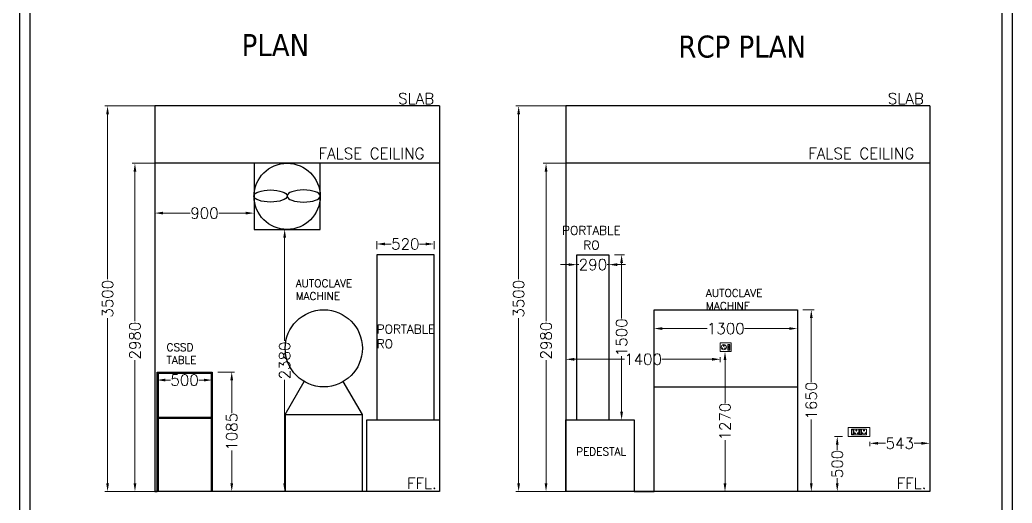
# Model space of a CAD drawing. Header units: millimetres. Extents: x 3552052 to 4144896, y -707811 to -630695.
# Drawn here: x 3831618 to 3840618, y -690760 to -686372 of the extents above; entities that cross this region are included whole.
import ezdxf

# ---------------------------------------------------------------- set-up
doc = ezdxf.new("R2010")
doc.units = ezdxf.units.MM
doc.header["$LTSCALE"] = 6
doc.header["$MEASUREMENT"] = 0
doc.layers.get('0').update_dxf_attribs({"linetype": 'CONTINUOUS', "lineweight": 0})
doc.layers.get('Defpoints').update_dxf_attribs({"linetype": 'CONTINUOUS', "lineweight": 0})
for name, color, linetype, lineweight in [('ELE-2NOS OF 6-16 RAW POWER SOCKET', 1, 'CONTINUOUS', 0), ('ELE-4M RAW P.SB', 40, 'CONTINUOUS', 0), ('ELE-4M UPS P.SB', 3, 'CONTINUOUS', 0), ('ELE-EXHAUST FAN', 10, 'CONTINUOUS', 0), ('ELE-SOCKET NMBERING', 7, 'CONTINUOUS', 9), ('EQP', 6, 'CONTINUOUS', 0), ('MEP_HVAC_RA_DUCT', 1, 'CONTINUOUS', 0), ('MEP_HVAC_TEXT', 7, 'CONTINUOUS', 0)]:
    doc.layers.add(name, color=color, linetype=linetype, lineweight=lineweight)
doc.styles.add('Annotation', font='tahoma.ttf')
doc.styles.add('ROMANS', font='romans.shx')
doc.styles.get("Standard").update_dxf_attribs({"font": 'SIMPLEX'})
doc.dimstyles.new('AEPL1', dxfattribs={"dimtxt": 100, "dimasz": 75, "dimexe": 25, "dimexo": 50, "dimtad": 0, "dimdec": 0, "dimtxsty": 'ROMANS', "dimcen": 2.5, "dimclrd": 7, "dimclre": 7, "dimclrt": 7, "dimadec": 0, "dimazin": 0, "dimtfac": 1, "dimtdec": 0, "dimtmove": 0, "dimatfit": 3, "dimfxl": 1, "dimlwd": 0, "dimlwe": 0, "dimarcsym": 0})

# ---------------------------------------------------------------- blocks, each defined once
blk = doc.blocks.new('*D332')
at = {"layer": 'Defpoints', "color": 0, "transparency": 16777216}
for p in [(3832661.6, -687674), (3833049.4, -687674), (3833041.3, -690654)]:
    blk.add_point(p, dxfattribs=at)
at = {"layer": 'ELE-4M UPS P.SB', "color": 7, "lineweight": 0, "transparency": 16777216}
for p, q in [((3832999.4, -687674), (3832636.6, -687674)), ((3832661.6, -687749), (3832661.6, -689107.2)), ((3832661.6, -690579), (3832661.6, -689460.8)), ((3832991.3, -690654), (3832636.6, -690654))]:
    blk.add_line(p, q, dxfattribs=at)
at = {"layer": 'ELE-4M UPS P.SB', "color": 7, "transparency": 16777216}
for points in [[(3832649.1, -687749), (3832674.1, -687749), (3832661.6, -687674)], [(3832649.1, -690579), (3832674.1, -690579), (3832661.6, -690654)]]:
    blk.add_solid(points, dxfattribs=at)
at = {"layer": 'ELE-4M UPS P.SB', "color": 7, "lineweight": -3, "transparency": 16777216, "insert": (3832661.6, -689284), "char_height": 100, "attachment_point": 5, "rotation": 90, "style": 'ROMANS'}
blk.add_mtext('2980', dxfattribs=at)
blk = doc.blocks.new('*D333')
at = {"layer": 'Defpoints', "color": 0, "transparency": 16777216}
for p in [(3832413.2, -687154), (3833087.7, -687154), (3833041.3, -690654)]:
    blk.add_point(p, dxfattribs=at)
at = {"layer": 'ELE-4M UPS P.SB', "color": 7, "lineweight": 0, "transparency": 16777216}
for p, q in [((3833037.7, -687154), (3832388.2, -687154)), ((3832413.2, -687229), (3832413.2, -688727.2)), ((3832413.2, -690579), (3832413.2, -689080.8)), ((3832991.3, -690654), (3832388.2, -690654))]:
    blk.add_line(p, q, dxfattribs=at)
at = {"layer": 'ELE-4M UPS P.SB', "color": 7, "transparency": 16777216}
for points in [[(3832400.7, -687229), (3832425.7, -687229), (3832413.2, -687154)], [(3832400.7, -690579), (3832425.7, -690579), (3832413.2, -690654)]]:
    blk.add_solid(points, dxfattribs=at)
at = {"layer": 'ELE-4M UPS P.SB', "color": 7, "lineweight": -3, "transparency": 16777216, "insert": (3832413.2, -688904), "char_height": 100, "attachment_point": 5, "rotation": 90, "style": 'ROMANS'}
blk.add_mtext('3500', dxfattribs=at)
blk = doc.blocks.new('*D334')
at = {"layer": 'Defpoints', "color": 0, "transparency": 16777216}
for p in [(3834029.9, -688274), (3834019.4, -690654), (3834029.9, -690654)]:
    blk.add_point(p, dxfattribs=at)
at = {"layer": 'ELE-4M UPS P.SB', "color": 7, "lineweight": 0, "transparency": 16777216}
for p, q in [((3833979.9, -688274), (3833994.4, -688274)), ((3834019.4, -688349), (3834019.4, -689287.2)), ((3834019.4, -690579), (3834019.4, -689640.8)), ((3833979.9, -690654), (3833994.4, -690654))]:
    blk.add_line(p, q, dxfattribs=at)
at = {"layer": 'ELE-4M UPS P.SB', "color": 7, "transparency": 16777216}
for points in [[(3834006.9, -688349), (3834031.9, -688349), (3834019.4, -688274)], [(3834006.9, -690579), (3834031.9, -690579), (3834019.4, -690654)]]:
    blk.add_solid(points, dxfattribs=at)
at = {"layer": 'ELE-4M UPS P.SB', "color": 7, "lineweight": -3, "transparency": 16777216, "insert": (3834019.4, -689464), "char_height": 100, "attachment_point": 5, "rotation": 90, "style": 'ROMANS'}
blk.add_mtext('2380', dxfattribs=at)
blk = doc.blocks.new('*D335')
at = {"layer": 'Defpoints', "color": 0, "transparency": 16777216}
for p in [(3832841.9, -688126.4), (3832841.9, -688174), (3833741.9, -688174)]:
    blk.add_point(p, dxfattribs=at)
at = {"layer": 'ELE-4M UPS P.SB', "color": 7, "lineweight": 0, "transparency": 16777216}
for p, q in [((3832841.9, -688124), (3832841.9, -688101.4)), ((3832916.9, -688126.4), (3833162.7, -688126.4)), ((3833666.9, -688126.4), (3833421.1, -688126.4)), ((3833741.9, -688124), (3833741.9, -688101.4))]:
    blk.add_line(p, q, dxfattribs=at)
at = {"layer": 'ELE-4M UPS P.SB', "color": 7, "transparency": 16777216}
for points in [[(3832916.9, -688113.9), (3832916.9, -688138.9), (3832841.9, -688126.4)], [(3833666.9, -688113.9), (3833666.9, -688138.9), (3833741.9, -688126.4)]]:
    blk.add_solid(points, dxfattribs=at)
at = {"layer": 'ELE-4M UPS P.SB', "color": 7, "lineweight": -3, "transparency": 16777216, "insert": (3833291.9, -688126.4), "char_height": 100, "attachment_point": 5, "style": 'ROMANS'}
blk.add_mtext('900', dxfattribs=at)
blk = doc.blocks.new('*D336')
at = {"layer": 'Defpoints', "color": 0, "transparency": 16777216}
for p in [(3836390.1, -687674), (3836777.8, -687674), (3836769.8, -690654)]:
    blk.add_point(p, dxfattribs=at)
at = {"layer": 'ELE-4M UPS P.SB', "color": 7, "lineweight": 0, "transparency": 16777216}
for p, q in [((3836727.8, -687674), (3836365.1, -687674)), ((3836390.1, -687749), (3836390.1, -689107.2)), ((3836390.1, -690579), (3836390.1, -689460.8)), ((3836719.8, -690654), (3836365.1, -690654))]:
    blk.add_line(p, q, dxfattribs=at)
at = {"layer": 'ELE-4M UPS P.SB', "color": 7, "transparency": 16777216}
for points in [[(3836377.6, -687749), (3836402.6, -687749), (3836390.1, -687674)], [(3836377.6, -690579), (3836402.6, -690579), (3836390.1, -690654)]]:
    blk.add_solid(points, dxfattribs=at)
at = {"layer": 'ELE-4M UPS P.SB', "color": 7, "lineweight": -3, "transparency": 16777216, "insert": (3836390.1, -689284), "char_height": 100, "attachment_point": 5, "rotation": 90, "style": 'ROMANS'}
blk.add_mtext('2980', dxfattribs=at)
blk = doc.blocks.new('*D337')
at = {"layer": 'Defpoints', "color": 0, "transparency": 16777216}
for p in [(3836141.6, -687154), (3836816.2, -687154), (3836769.8, -690654)]:
    blk.add_point(p, dxfattribs=at)
at = {"layer": 'ELE-4M UPS P.SB', "color": 7, "lineweight": 0, "transparency": 16777216}
for p, q in [((3836766.2, -687154), (3836116.6, -687154)), ((3836141.6, -687229), (3836141.6, -688727.2)), ((3836141.6, -690579), (3836141.6, -689080.8)), ((3836719.8, -690654), (3836116.6, -690654))]:
    blk.add_line(p, q, dxfattribs=at)
at = {"layer": 'ELE-4M UPS P.SB', "color": 7, "transparency": 16777216}
for points in [[(3836129.1, -687229), (3836154.1, -687229), (3836141.6, -687154)], [(3836129.1, -690579), (3836154.1, -690579), (3836141.6, -690654)]]:
    blk.add_solid(points, dxfattribs=at)
at = {"layer": 'ELE-4M UPS P.SB', "color": 7, "lineweight": -3, "transparency": 16777216, "insert": (3836141.6, -688904), "char_height": 100, "attachment_point": 5, "rotation": 90, "style": 'ROMANS'}
blk.add_mtext('3500', dxfattribs=at)
blk = doc.blocks.new('DFFFF')
at = {"layer": 'ELE-4M RAW P.SB', "color": 1, "ltscale": 10}
for centre, radius, start, end in [((3670025.5, -712021.5), 3.1, 5.26891, 272.51003), ((3670027.9, -712023.6), 2.5, 202.68381, 75.09514), ((3670038.7, -711998.1), 3.6, 307.15837, 232.84163), ((3670038.7, -712001.7), 2.29, 161.40312, 18.59688), ((3670049.4, -712023.6), 2.5, 104.90486, 337.31619), ((3670051.9, -712021.5), 3.1, 267.48997, 174.73109)]:
    blk.add_arc(centre, radius, start, end, dxfattribs=at)
at = {"layer": 'ELE-4M UPS P.SB', "color": 1, "linetype": 'ByBlock'}
for p, q in [((3670074.8, -711986.6), (3670077.8, -711989.6)), ((3670089.6, -711989.6), (3670092.6, -711986.6)), ((3670077.8, -712034.1), (3670074.8, -712037.1)), ((3670089.6, -712034.1), (3670092.6, -712037.1))]:
    blk.add_line(p, q, dxfattribs=at)
for points in [[(3670007.3, -711971.8), (3670107.3, -711971.8), (3670107.3, -712051.8), (3670007.3, -712051.8)], [(3670074.8, -711986.6), (3670092.6, -711986.6), (3670092.6, -712037.1), (3670074.8, -712037.1)], [(3670077.8, -711989.6), (3670089.6, -711989.6), (3670089.6, -712034.1), (3670077.8, -712034.1)], [(3670081.8, -712019.1), (3670085.6, -712019.1), (3670085.6, -712004.5), (3670081.8, -712004.5)]]:
    blk.add_lwpolyline(points, close=True, dxfattribs=at)
blk.add_circle((3670038.7, -712011.8), 23.5, dxfattribs=at)
blk = doc.blocks.new('RTUH 6U')
at = {"layer": 'ELE-2NOS OF 6-16 RAW POWER SOCKET', "color": 30, "lineweight": 0, "ltscale": 300}
for p, q in [((-312, -26), (-227, -26)), ((-312, -124), (-312, -26)), ((-227, -124), (-312, -124)), ((-227, -26), (-227, -124)), ((-187, -26), (-221, -26)), ((-221, -26), (-221, -124)), ((-187, -124), (-221, -124)), ((-221, -124), (-187, -124)), ((-190, -37), (-218, -37)), ((-218, -37), (-218, -113)), ((-190, -40), (-218, -40)), ((-218, -113), (-190, -113)), ((-190, -113), (-190, -37)), ((-187, -124), (-187, -26)), ((-187, -124), (-187, -26)), ((-181, -124), (-181, -26)), ((-181, -26), (-96, -26)), ((-96, -124), (-181, -124)), ((-96, -26), (-96, -124)), ((-57, -26), (-91, -26)), ((-91, -26), (-91, -124)), ((-57, -124), (-91, -124)), ((-91, -124), (-57, -124)), ((-60, -37), (-88, -37)), ((-88, -37), (-88, -113)), ((-60, -40), (-88, -40)), ((-88, -113), (-60, -113)), ((-60, -113), (-60, -37)), ((-57, -124), (-57, -26)), ((-57, -124), (-57, -26))]:
    blk.add_line(p, q, dxfattribs=at)
blk.add_lwpolyline([(0, 0), (-368, 0), (-368, -150), (0, -150)], close=True, dxfattribs=at)
for centre, radius, start, end in [((-293, -56), 5.7, 87.49, 354.7311), ((-289, -52), 4.6, 284.9049, 157.3162), ((-269, -99), 6.62, 127.1584, 52.8416), ((-269, -92), 4.22, 341.4031, 198.5969), ((-249, -52), 4.6, 22.6838, 255.0951), ((-245, -56), 5.7, 185.2689, 92.51), ((-163, -56), 5.7, 87.49, 354.7311), ((-159, -52), 4.6, 284.9049, 157.3162), ((-139, -99), 6.62, 127.1584, 52.8416), ((-139, -92), 4.22, 341.4031, 198.5969), ((-119, -52), 4.6, 22.6838, 255.0951), ((-115, -56), 5.7, 185.2689, 92.51)]:
    blk.add_arc(centre, radius, start, end, dxfattribs=at)
blk = doc.blocks.new('*D339')
at = {"layer": 'Defpoints', "color": 0, "transparency": 16777216}
for p in [(3836570.3, -689384), (3837970.3, -689384), (3836570.3, -689453.5)]:
    blk.add_point(p, dxfattribs=at)
at = {"layer": 'ELE-4M UPS P.SB', "color": 7, "lineweight": 0, "transparency": 16777216}
for p, q in [((3836570.3, -689434), (3836570.3, -689478.5)), ((3836645.3, -689453.5), (3837100.7, -689453.5)), ((3837895.3, -689453.5), (3837440, -689453.5)), ((3837970.3, -689434), (3837970.3, -689478.5))]:
    blk.add_line(p, q, dxfattribs=at)
at = {"layer": 'ELE-4M UPS P.SB', "color": 7, "transparency": 16777216}
for points in [[(3836645.3, -689441), (3836645.3, -689466), (3836570.3, -689453.5)], [(3837895.3, -689441), (3837895.3, -689466), (3837970.3, -689453.5)]]:
    blk.add_solid(points, dxfattribs=at)
at = {"layer": 'ELE-4M UPS P.SB', "color": 7, "lineweight": -3, "transparency": 16777216, "insert": (3837270.3, -689453.5), "char_height": 100, "attachment_point": 5, "style": 'ROMANS'}
blk.add_mtext('1400', dxfattribs=at)
blk = doc.blocks.new('*D340')
at = {"layer": 'Defpoints', "color": 0, "transparency": 16777216}
for p in [(3838070.3, -689384), (3838013.2, -690654), (3838070.3, -690654)]:
    blk.add_point(p, dxfattribs=at)
at = {"layer": 'ELE-4M UPS P.SB', "color": 7, "lineweight": 0, "transparency": 16777216}
for p, q in [((3838020.3, -689384), (3837988.2, -689384)), ((3838013.2, -689459), (3838013.2, -689849.3)), ((3838013.2, -690579), (3838013.2, -690188.7)), ((3838020.3, -690654), (3837988.2, -690654))]:
    blk.add_line(p, q, dxfattribs=at)
at = {"layer": 'ELE-4M UPS P.SB', "color": 7, "transparency": 16777216}
for points in [[(3838000.7, -689459), (3838025.7, -689459), (3838013.2, -689384)], [(3838000.7, -690579), (3838025.7, -690579), (3838013.2, -690654)]]:
    blk.add_solid(points, dxfattribs=at)
at = {"layer": 'ELE-4M UPS P.SB', "color": 7, "lineweight": -3, "transparency": 16777216, "insert": (3838013.2, -690019), "char_height": 100, "attachment_point": 5, "rotation": 90, "style": 'ROMANS'}
blk.add_mtext('1270', dxfattribs=at)
blk = doc.blocks.new('*D341')
at = {"layer": 'Defpoints', "color": 0, "transparency": 16777216}
for p in [(3839326.9, -690154), (3839870.3, -690154), (3839870.3, -690216.2)]:
    blk.add_point(p, dxfattribs=at)
at = {"layer": 'ELE-4M UPS P.SB', "color": 7, "lineweight": 0, "transparency": 16777216}
for p, q in [((3839326.9, -690204), (3839326.9, -690241.2)), ((3839870.3, -690204), (3839870.3, -690241.2)), ((3839401.9, -690216.2), (3839469.4, -690216.2)), ((3839795.3, -690216.2), (3839727.8, -690216.2))]:
    blk.add_line(p, q, dxfattribs=at)
at = {"layer": 'ELE-4M UPS P.SB', "color": 7, "transparency": 16777216}
for points in [[(3839401.9, -690203.7), (3839401.9, -690228.7), (3839326.9, -690216.2)], [(3839795.3, -690203.7), (3839795.3, -690228.7), (3839870.3, -690216.2)]]:
    blk.add_solid(points, dxfattribs=at)
at = {"layer": 'ELE-4M UPS P.SB', "color": 7, "lineweight": -3, "transparency": 16777216, "insert": (3839598.6, -690216.2), "char_height": 100, "attachment_point": 5, "style": 'ROMANS'}
blk.add_mtext('543', dxfattribs=at)
blk = doc.blocks.new('*D342')
at = {"layer": 'Defpoints', "color": 0, "transparency": 16777216}
for p in [(3839130.3, -690154), (3839031.3, -690654), (3839130.3, -690654)]:
    blk.add_point(p, dxfattribs=at)
at = {"layer": 'ELE-4M UPS P.SB', "color": 7, "lineweight": 0, "transparency": 16777216}
for p, q in [((3839080.3, -690154), (3839006.3, -690154)), ((3839031.3, -690229), (3839031.3, -690274.8)), ((3839031.3, -690579), (3839031.3, -690533.2)), ((3839080.3, -690654), (3839006.3, -690654))]:
    blk.add_line(p, q, dxfattribs=at)
at = {"layer": 'ELE-4M UPS P.SB', "color": 7, "transparency": 16777216}
for points in [[(3839018.8, -690229), (3839043.8, -690229), (3839031.3, -690154)], [(3839018.8, -690579), (3839043.8, -690579), (3839031.3, -690654)]]:
    blk.add_solid(points, dxfattribs=at)
at = {"layer": 'ELE-4M UPS P.SB', "color": 7, "lineweight": -3, "transparency": 16777216, "insert": (3839031.3, -690404), "char_height": 100, "attachment_point": 5, "rotation": 90, "style": 'ROMANS'}
blk.add_mtext('500', dxfattribs=at)
blk = doc.blocks.new('*D618')
at = {"layer": 'Defpoints', "color": 0, "transparency": 16777216}
for p in [(3838670.3, -689004), (3838670.3, -690654), (3838795.8, -690654)]:
    blk.add_point(p, dxfattribs=at)
at = {"layer": 'MEP_HVAC_TEXT', "color": 7, "lineweight": 0, "transparency": 16777216}
for p, q in [((3838720.3, -689004), (3838820.8, -689004)), ((3838795.8, -689079), (3838795.8, -689659.3)), ((3838795.8, -690579), (3838795.8, -689998.7)), ((3838720.3, -690654), (3838820.8, -690654))]:
    blk.add_line(p, q, dxfattribs=at)
at = {"layer": 'MEP_HVAC_TEXT', "color": 7, "transparency": 16777216}
for points in [[(3838783.3, -689079), (3838808.3, -689079), (3838795.8, -689004)], [(3838783.3, -690579), (3838808.3, -690579), (3838795.8, -690654)]]:
    blk.add_solid(points, dxfattribs=at)
at = {"layer": 'MEP_HVAC_TEXT', "color": 7, "lineweight": -3, "transparency": 16777216, "insert": (3838795.8, -689829), "char_height": 100, "attachment_point": 5, "rotation": 90, "style": 'ROMANS'}
blk.add_mtext('1650', dxfattribs=at)
blk = doc.blocks.new('*D619')
at = {"layer": 'Defpoints', "color": 0, "transparency": 16777216}
for p in [(3837370.3, -689004), (3838670.3, -689004), (3838670.3, -689174.5)]:
    blk.add_point(p, dxfattribs=at)
at = {"layer": 'MEP_HVAC_TEXT', "color": 7, "lineweight": 0, "transparency": 16777216}
for p, q in [((3837370.3, -689054), (3837370.3, -689199.5)), ((3838670.3, -689054), (3838670.3, -689199.5)), ((3837445.3, -689174.5), (3837850.7, -689174.5)), ((3838595.3, -689174.5), (3838190, -689174.5))]:
    blk.add_line(p, q, dxfattribs=at)
at = {"layer": 'MEP_HVAC_TEXT', "color": 7, "transparency": 16777216}
for points in [[(3837445.3, -689162), (3837445.3, -689187), (3837370.3, -689174.5)], [(3838595.3, -689162), (3838595.3, -689187), (3838670.3, -689174.5)]]:
    blk.add_solid(points, dxfattribs=at)
at = {"layer": 'MEP_HVAC_TEXT', "color": 7, "lineweight": -3, "transparency": 16777216, "insert": (3838020.3, -689174.5), "char_height": 100, "attachment_point": 5, "style": 'ROMANS'}
blk.add_mtext('1300', dxfattribs=at)
blk = doc.blocks.new('*D620')
at = {"layer": 'Defpoints', "color": 0, "transparency": 16777216}
for p in [(3836670.3, -688504), (3836960.3, -688504), (3836960.3, -688594.3)]:
    blk.add_point(p, dxfattribs=at)
at = {"layer": 'MEP_HVAC_TEXT', "color": 7, "lineweight": 0, "transparency": 16777216}
for p, q in [((3836670.3, -688554), (3836670.3, -688619.3)), ((3836960.3, -688554), (3836960.3, -688619.3)), ((3836595.3, -688594.3), (3836520.3, -688594.3)), ((3836670.3, -688594.3), (3836686.1, -688594.3)), ((3836960.3, -688594.3), (3836944.5, -688594.3)), ((3837035.3, -688594.3), (3837110.3, -688594.3))]:
    blk.add_line(p, q, dxfattribs=at)
at = {"layer": 'MEP_HVAC_TEXT', "color": 7, "transparency": 16777216}
for points in [[(3836595.3, -688581.8), (3836595.3, -688606.8), (3836670.3, -688594.3)], [(3837035.3, -688581.8), (3837035.3, -688606.8), (3836960.3, -688594.3)]]:
    blk.add_solid(points, dxfattribs=at)
at = {"layer": 'MEP_HVAC_TEXT', "color": 7, "lineweight": -3, "transparency": 16777216, "insert": (3836815.3, -688594.3), "char_height": 100, "attachment_point": 5, "style": 'ROMANS'}
blk.add_mtext('290', dxfattribs=at)
blk = doc.blocks.new('*D621')
at = {"layer": 'Defpoints', "color": 0, "transparency": 16777216}
for p in [(3836960.3, -688504), (3836960.3, -690004), (3837075.4, -690004)]:
    blk.add_point(p, dxfattribs=at)
at = {"layer": 'MEP_HVAC_TEXT', "color": 7, "lineweight": 0, "transparency": 16777216}
for p, q in [((3837010.3, -688504), (3837100.4, -688504)), ((3837075.4, -688579), (3837075.4, -689084.3)), ((3837075.4, -689929), (3837075.4, -689423.7)), ((3837010.3, -690004), (3837100.4, -690004))]:
    blk.add_line(p, q, dxfattribs=at)
at = {"layer": 'MEP_HVAC_TEXT', "color": 7, "transparency": 16777216}
for points in [[(3837062.9, -688579), (3837087.9, -688579), (3837075.4, -688504)], [(3837062.9, -689929), (3837087.9, -689929), (3837075.4, -690004)]]:
    blk.add_solid(points, dxfattribs=at)
at = {"layer": 'MEP_HVAC_TEXT', "color": 7, "lineweight": -3, "transparency": 16777216, "insert": (3837075.4, -689254), "char_height": 100, "attachment_point": 5, "rotation": 90, "style": 'ROMANS'}
blk.add_mtext('1500', dxfattribs=at)
blk = doc.blocks.new('*D622')
at = {"layer": 'Defpoints', "color": 0, "transparency": 16777216}
for p in [(3835373.9, -688407), (3834853.9, -688504), (3835373.9, -688504)]:
    blk.add_point(p, dxfattribs=at)
at = {"layer": 'MEP_HVAC_TEXT', "color": 7, "lineweight": 0, "transparency": 16777216}
for p, q in [((3834853.9, -688454), (3834853.9, -688382)), ((3834928.9, -688407), (3834984.7, -688407)), ((3835298.9, -688407), (3835243.1, -688407)), ((3835373.9, -688454), (3835373.9, -688382))]:
    blk.add_line(p, q, dxfattribs=at)
at = {"layer": 'MEP_HVAC_TEXT', "color": 7, "transparency": 16777216}
for points in [[(3834928.9, -688394.5), (3834928.9, -688419.5), (3834853.9, -688407)], [(3835298.9, -688394.5), (3835298.9, -688419.5), (3835373.9, -688407)]]:
    blk.add_solid(points, dxfattribs=at)
at = {"layer": 'MEP_HVAC_TEXT', "color": 7, "lineweight": -3, "transparency": 16777216, "insert": (3835113.9, -688407), "char_height": 100, "attachment_point": 5, "style": 'ROMANS'}
blk.add_mtext('520', dxfattribs=at)
blk = doc.blocks.new('*D623')
at = {"layer": 'Defpoints', "color": 0, "transparency": 16777216}
for p in [(3832861.9, -689569), (3833361.9, -689569), (3833361.9, -689642)]:
    blk.add_point(p, dxfattribs=at)
at = {"layer": 'MEP_HVAC_TEXT', "color": 7, "lineweight": 0, "transparency": 16777216}
for p, q in [((3832861.9, -689619), (3832861.9, -689667)), ((3832936.9, -689642), (3832982.7, -689642)), ((3833286.9, -689642), (3833241.1, -689642)), ((3833361.9, -689619), (3833361.9, -689667))]:
    blk.add_line(p, q, dxfattribs=at)
at = {"layer": 'MEP_HVAC_TEXT', "color": 7, "transparency": 16777216}
for points in [[(3832936.9, -689629.5), (3832936.9, -689654.5), (3832861.9, -689642)], [(3833286.9, -689629.5), (3833286.9, -689654.5), (3833361.9, -689642)]]:
    blk.add_solid(points, dxfattribs=at)
at = {"layer": 'MEP_HVAC_TEXT', "color": 7, "lineweight": -3, "transparency": 16777216, "insert": (3833111.9, -689642), "char_height": 100, "attachment_point": 5, "style": 'ROMANS'}
blk.add_mtext('500', dxfattribs=at)
blk = doc.blocks.new('*D624')
at = {"layer": 'Defpoints', "color": 0, "transparency": 16777216}
for p in [(3833361.9, -689569), (3833361.9, -690654), (3833539.4, -690654)]:
    blk.add_point(p, dxfattribs=at)
at = {"layer": 'MEP_HVAC_TEXT', "color": 7, "lineweight": 0, "transparency": 16777216}
for p, q in [((3833411.9, -689569), (3833564.4, -689569)), ((3833539.4, -689644), (3833539.4, -689941.8)), ((3833539.4, -690579), (3833539.4, -690281.2)), ((3833411.9, -690654), (3833564.4, -690654))]:
    blk.add_line(p, q, dxfattribs=at)
at = {"layer": 'MEP_HVAC_TEXT', "color": 7, "transparency": 16777216}
for points in [[(3833526.9, -689644), (3833551.9, -689644), (3833539.4, -689569)], [(3833526.9, -690579), (3833551.9, -690579), (3833539.4, -690654)]]:
    blk.add_solid(points, dxfattribs=at)
at = {"layer": 'MEP_HVAC_TEXT', "color": 7, "lineweight": -3, "transparency": 16777216, "insert": (3833539.4, -690111.5), "char_height": 100, "attachment_point": 5, "rotation": 90, "style": 'ROMANS'}
blk.add_mtext('1085', dxfattribs=at)

msp = doc.modelspace()

# ---------------------------------------------------------------- linework, layer by layer
at = {"color": 7, "lineweight": 30}
for points in [[(3840617.6, -681747.6), (3840617.6, -697775.8), (3831617.6, -697775.8), (3831617.6, -681747.6)], [(3840524.3, -681840.9), (3840524.3, -697682.6), (3831710.9, -697682.6), (3831710.9, -681840.9)]]:
    msp.add_lwpolyline(points, close=True, dxfattribs=at)
at = {"layer": 'ELE-4M UPS P.SB', "color": 5, "lineweight": -3}
msp.add_lwpolyline([(3834341.9, -687674), (3833741.9, -687674), (3833741.9, -688274), (3834341.9, -688274)], close=True, dxfattribs=at)
at = {"layer": 'ELE-EXHAUST FAN', "color": 1, "lineweight": -3}
msp.add_circle((3834041.9, -687974), 300, dxfattribs=at)
msp.add_ellipse((3833890.6, -687971.2), major_axis=(150.5, 0), ratio=0.36355, dxfattribs=at)
at = {"layer": 'ELE-EXHAUST FAN', "color": 1, "lineweight": -3, "extrusion": (0, 0, -1)}
msp.add_ellipse((3834191.6, -687971.2), major_axis=(-150.5, 0), ratio=0.36355, dxfattribs=at)
at = {"layer": 'EQP', "lineweight": -3}
for p, q in [((3835373.9, -688504), (3834853.9, -688504)), ((3834853.9, -688504), (3834853.9, -690004)), ((3835373.9, -690004), (3835373.9, -688504)), ((3836670.3, -690004), (3836670.3, -688504)), ((3836670.3, -688504), (3836960.3, -688504)), ((3836960.3, -688504), (3836960.3, -690004)), ((3837370.3, -690654), (3837370.3, -689004)), ((3837370.3, -689004), (3838670.3, -689004)), ((3838670.3, -689004), (3838670.3, -690654)), ((3832861.9, -690654), (3832861.9, -689569)), ((3832861.9, -689569), (3833361.9, -689569)), ((3832861.9, -689569), (3832861.9, -689579)), ((3832861.9, -689579), (3833361.9, -689579)), ((3832861.9, -689579), (3832871.9, -689579)), ((3832871.9, -689579), (3832871.9, -689979)), ((3833361.9, -689579), (3833351.9, -689579)), ((3833351.9, -689579), (3833351.9, -689979)), ((3833361.9, -689569), (3833361.9, -690654)), ((3834023.9, -689954), (3834197.5, -689656.3)), ((3834723.9, -689954), (3834550.3, -689656.3)), ((3837370.3, -690654), (3837370.3, -689704)), ((3837370.3, -689704), (3838670.3, -689704)), ((3832861.9, -689979), (3833361.9, -689979)), ((3832861.9, -689979), (3832871.9, -689979)), ((3832861.9, -689989), (3833361.9, -689989)), ((3832871.9, -689979), (3832871.9, -690654)), ((3833351.9, -689979), (3833351.9, -690654)), ((3834023.9, -690654), (3834023.9, -689954)), ((3834023.9, -689954), (3834723.9, -689954)), ((3834023.9, -689954), (3834023.9, -690654)), ((3834723.9, -690654), (3834723.9, -689954)), ((3837370.3, -690654), (3837370.3, -689954)), ((3837370.3, -690654), (3837370.3, -689954)), ((3832841.9, -690654), (3832861.9, -690654)), ((3834763.9, -690654), (3834723.9, -690654)), ((3837190.3, -690654), (3837370.3, -690654))]:
    msp.add_line(p, q, dxfattribs=at)
msp.add_circle((3834373.9, -689354), 350, dxfattribs=at)
at = {"layer": 'MEP_HVAC_RA_DUCT', "color": 7, "lineweight": 30}
for p, q in [((3832841.9, -687154), (3832841.9, -690654)), ((3835423.9, -687154), (3835423.9, -690654)), ((3836570.3, -687154), (3836570.3, -690654)), ((3839870.3, -687154), (3839870.3, -690654))]:
    msp.add_line(p, q, dxfattribs=at)
for points in [[(3835423.9, -687154), (3832841.9, -687154)], [(3839870.3, -687154), (3836570.3, -687154)], [(3835423.9, -687674), (3832841.9, -687674)], [(3839870.3, -687674), (3836570.3, -687674)], [(3835423.9, -690654), (3832841.9, -690654)], [(3839870.3, -690654), (3836570.3, -690654)]]:
    msp.add_lwpolyline(points, dxfattribs=at)
at = {"layer": 'MEP_HVAC_TEXT', "lineweight": -3}
for p, q in [((3834763.9, -690654), (3834763.9, -690004)), ((3834763.9, -690004), (3835423.9, -690004)), ((3836570.3, -690654), (3836570.3, -690004)), ((3836570.3, -690004), (3837190.3, -690004)), ((3837190.3, -690004), (3837190.3, -690654))]:
    msp.add_line(p, q, dxfattribs=at)

# ---------------------------------------------------------------- block references
at = {"layer": 'ELE-2NOS OF 6-16 RAW POWER SOCKET', "color": 3, "lineweight": -3, "xscale": 0.5333333333336726, "yscale": 0.5333333333336726, "zscale": 0.5333333333336726, "rotation": 179.9999999999999}
msp.add_blockref('RTUH 6U', (3839130.3, -690154), dxfattribs=at)
at = {"layer": 'ELE-4M UPS P.SB', "color": 0, "lineweight": -3}
msp.add_blockref('DFFFF', (167963.1, 22667.8), dxfattribs=at)

# ---------------------------------------------------------------- texts
at = {"lineweight": -3, "char_height": 200, "width": 2697.906, "attachment_point": 3, "style": 'Annotation'}
for s, insert in [('\\pxql;PLAN', (3836327, -686501.2)), ('\\pxql;RCP PLAN', (3840287.9, -686514.5))]:
    msp.add_mtext(s, dxfattribs=dict(at, insert=insert))
at = {"layer": 'ELE-SOCKET NMBERING', "color": 0, "lineweight": -3, "char_height": 100.004, "width": 2358.602, "attachment_point": 1, "style": 'Annotation'}
for s, insert in [('{\\Fromans|c0;SLAB}', (3835049.3, -687037.2)), ('{\\Fromans|c0;SLAB}', (3839490.7, -687037.2)), ('{\\Fromans|c0;FALSE CEILING }', (3834327.5, -687535.3)), ('{\\Fromans|c0;FALSE CEILING }', (3838769, -687535.3)), ('{\\Fromans|c0;FFL.}', (3835129.2, -690530.5)), ('{\\Fromans|c0;FFL.}', (3839570.7, -690530.5))]:
    msp.add_mtext(s, dxfattribs=dict(at, insert=insert))
at = {"layer": 'MEP_HVAC_TEXT', "lineweight": -3, "attachment_point": 1}
for s, width, insert, char_height in [('\\pxqc;PORTABLE\\PRO', 147.894, (3836727.5, -688243.7), 80), ('AUTOCLAVE MACHINE', 677.153, (3834119.6, -688728.5), 70), ('AUTOCLAVE MACHINE', 677.153, (3837840, -688817.3), 70), ('PORTABLE RO', 147.894, (3834853.9, -689139.7), 80), ('CSSD TABLE', 335.751, (3832947.1, -689308.9), 70), ('PEDESTAL', 449.066, (3836662.7, -690255.7), 70)]:
    msp.add_mtext_dynamic_manual_height_columns(s, width=width, gutter_width=10, heights=[0], dxfattribs=dict(at, insert=insert, char_height=char_height))

# ---------------------------------------------------------------- dimensions: what is measured, and where the dimension line sits
at = {"layer": 'ELE-4M UPS P.SB', "color": 0, "lineweight": -3}
for base, p1, p2, picture, middle in [((3832413.2, -687154), (3833041.3, -690654), (3833087.7, -687154), '*D333', (3832413.2, -688904)), ((3836141.6, -687154), (3836769.8, -690654), (3836816.2, -687154), '*D337', (3836141.6, -688904)), ((3832661.6, -687674), (3833041.3, -690654), (3833049.4, -687674), '*D332', (3832661.6, -689284)), ((3836390.1, -687674), (3836769.8, -690654), (3836777.8, -687674), '*D336', (3836390.1, -689284))]:
    dim = msp.add_linear_dim(base=base, p1=p1, p2=p2, angle=90, dimstyle='AEPL1', dxfattribs=at)
    dim.commit()
    dim.dimension.update_dxf_attribs({"geometry": picture, "text_midpoint": middle, "dimtype": 160})
for base, p1, p2, picture, middle in [((3832841.9, -688126.4), (3833741.9, -688174), (3832841.9, -688174), '*D335', (3833291.9, -688126.4)), ((3836570.3, -689453.5), (3837970.3, -689384), (3836570.3, -689384), '*D339', (3837270.3, -689453.5)), ((3839870.3, -690216.2), (3839326.9, -690154), (3839870.3, -690154), '*D341', (3839598.6, -690216.2))]:
    dim = msp.add_linear_dim(base=base, p1=p1, p2=p2, dimstyle='AEPL1', dxfattribs=at)
    dim.commit()
    dim.dimension.update_dxf_attribs({"geometry": picture, "text_midpoint": middle})
for base, p1, p2, picture, middle in [((3834019.4, -690654), (3834029.9, -688274), (3834029.9, -690654), '*D334', (3834019.4, -689464)), ((3838013.2, -690654), (3838070.3, -689384), (3838070.3, -690654), '*D340', (3838013.2, -690019)), ((3839031.3, -690654), (3839130.3, -690154), (3839130.3, -690654), '*D342', (3839031.3, -690404))]:
    dim = msp.add_linear_dim(base=base, p1=p1, p2=p2, angle=90, dimstyle='AEPL1', dxfattribs=at)
    dim.commit()
    dim.dimension.update_dxf_attribs({"geometry": picture, "text_midpoint": middle})
at = {"layer": 'MEP_HVAC_TEXT', "lineweight": -3}
for base, p1, p2, picture, middle in [((3835373.9, -688407), (3834853.9, -688504), (3835373.9, -688504), '*D622', (3835113.9, -688407)), ((3836960.3, -688594.3), (3836670.3, -688504), (3836960.3, -688504), '*D620', (3836815.3, -688594.3)), ((3838670.3, -689174.5), (3837370.3, -689004), (3838670.3, -689004), '*D619', (3838020.3, -689174.5)), ((3833361.9, -689642), (3832861.9, -689569), (3833361.9, -689569), '*D623', (3833111.9, -689642))]:
    dim = msp.add_linear_dim(base=base, p1=p1, p2=p2, dimstyle='AEPL1', dxfattribs=at)
    dim.commit()
    dim.dimension.update_dxf_attribs({"geometry": picture, "text_midpoint": middle})
for base, p1, p2, picture, middle in [((3837075.4, -690004), (3836960.3, -688504), (3836960.3, -690004), '*D621', (3837075.4, -689254)), ((3838795.8, -690654), (3838670.3, -689004), (3838670.3, -690654), '*D618', (3838795.8, -689829)), ((3833539.4, -690654), (3833361.9, -689569), (3833361.9, -690654), '*D624', (3833539.4, -690111.5))]:
    dim = msp.add_linear_dim(base=base, p1=p1, p2=p2, angle=90, dimstyle='AEPL1', dxfattribs=at)
    dim.commit()
    dim.dimension.update_dxf_attribs({"geometry": picture, "text_midpoint": middle})

doc.saveas('drawing.dxf')
